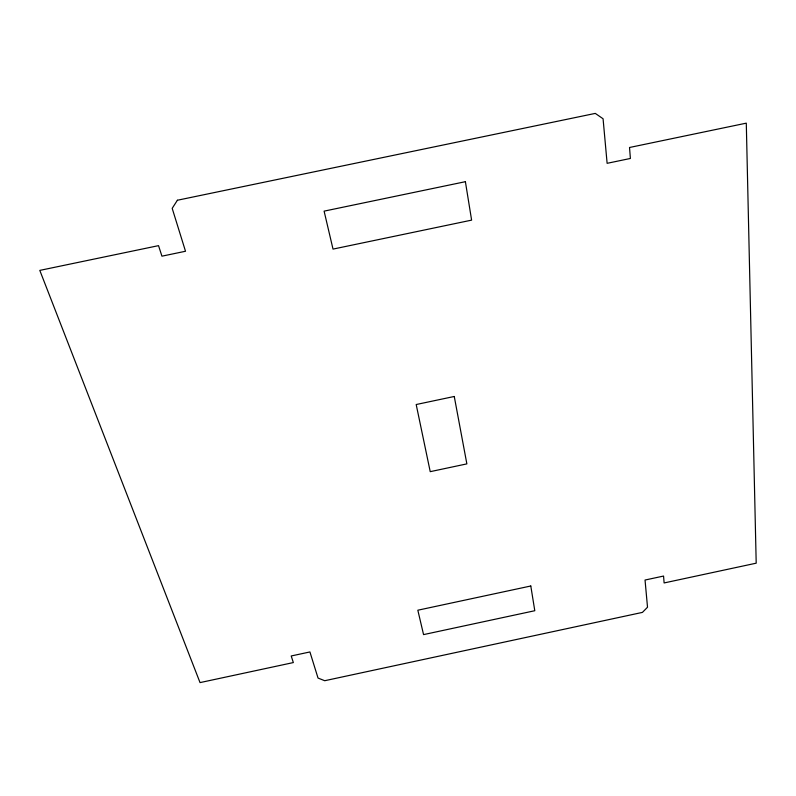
<?xml version="1.0" encoding="UTF-8"?>
<svg xmlns="http://www.w3.org/2000/svg" width="796" height="796" viewBox="0 0 796 796"><rect width="100%" height="100%" fill="white"/><g stroke="black" fill="none" stroke-linecap="round" stroke-linejoin="round"><path stroke-width="1.19" d="M177.389 200.244L172.195 208.353L185.508 251.257L161.936 256.173L158.533 245.646L39.8 270.391L200.035 682.6L293.346 662.57L291.207 655.974L309.923 651.954L318.032 678.063L324.728 680.719L642.432 612.393L647.516 607.219L645.039 580.035L663.565 576.055L664.113 582.951L756.2 563.18L746.29 123.151L629.527 147.489L630.392 158.464L607.119 163.319L603.07 118.763L595.279 113.4L177.389 200.244M530.793 585.995L417.83 610.214L423.562 634.611L534.793 610.721L530.793 585.995M454.257 396.478L416.189 404.527L430.228 471.66L466.864 463.879L454.257 396.478M465.391 181.687L324.101 211.139L333.017 249.098L471.61 220.134L465.391 181.687"/></g></svg>
